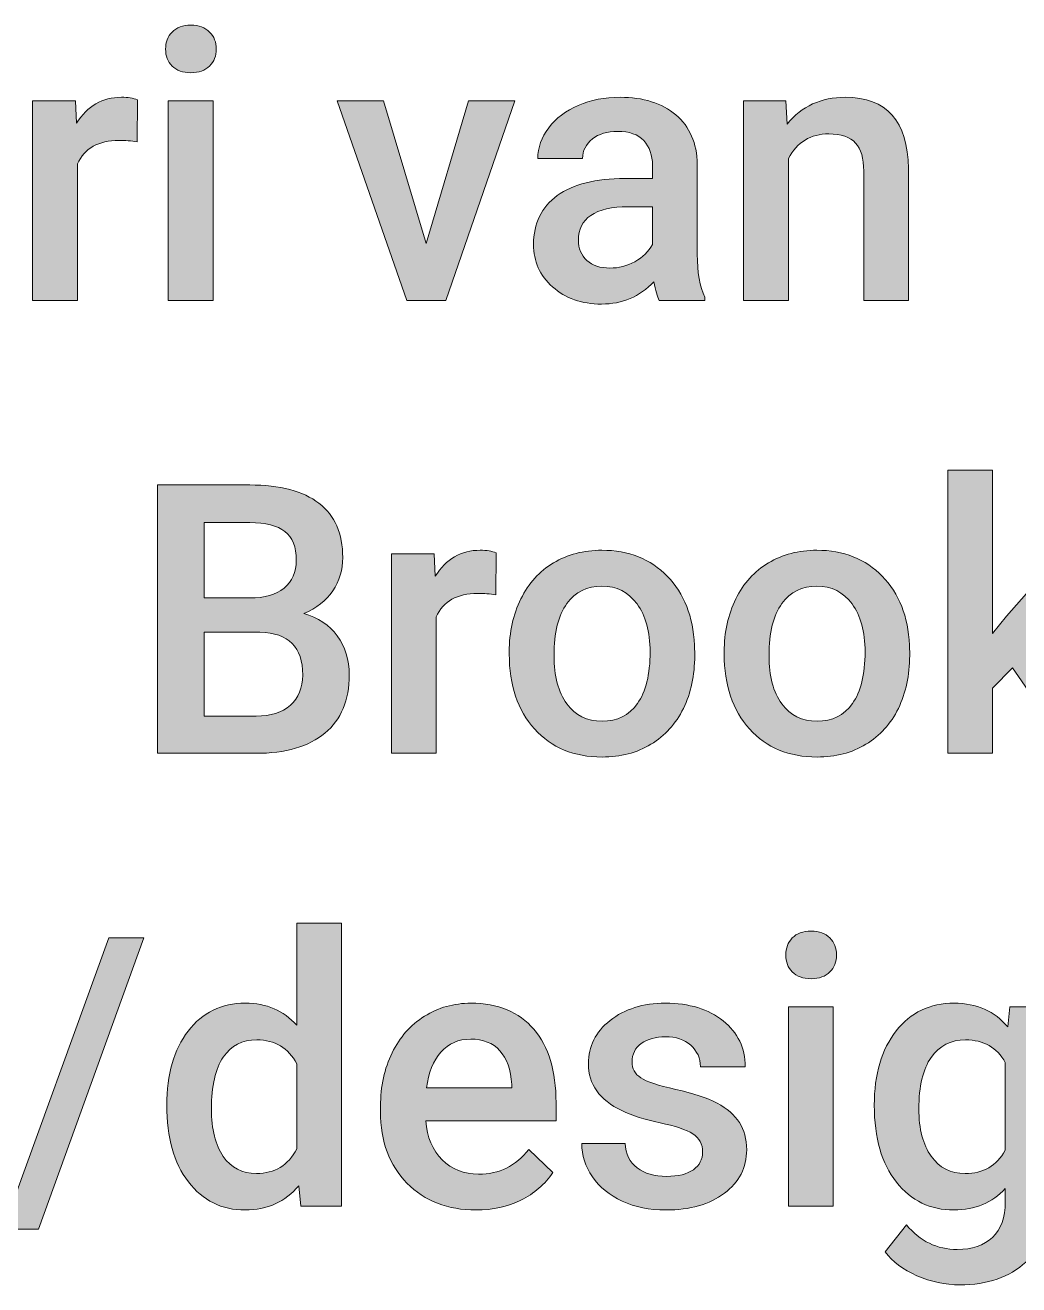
# Model space of a CAD drawing. Header units: millimetres. Extents: x -48 to 621, y -577 to -225.
# Drawn here: x 20.13 to 34.59, y -563.44 to -545.11 of the extents above; entities that cross this region are included whole.
import ezdxf

# ---------------------------------------------------------------- set-up
doc = ezdxf.new("R2010")
doc.units = ezdxf.units.MM
doc.header["$MEASUREMENT"] = 0
doc.layers.add('Layer 1', color=7, linetype='Continuous')

# ---------------------------------------------------------------- blocks, each defined once
blk = doc.blocks.new('block 188')
at = {"layer": 'Layer 1', "true_color": 0xffffff}
h = blk.add_hatch(color=7, dxfattribs=at)
h.dxf.hatch_style = 2
edge = h.paths.add_edge_path()
edge.add_spline(control_points=[(22.173, -545.454), (22.173, -545.354), (22.205, -545.271), (22.269, -545.205), (22.332, -545.139), (22.423, -545.106), (22.541, -545.106), (22.659, -545.106), (22.75, -545.139), (22.814, -545.205), (22.879, -545.271), (22.911, -545.354), (22.911, -545.454), (22.911, -545.553), (22.879, -545.635), (22.814, -545.7), (22.75, -545.765), (22.659, -545.798), (22.541, -545.798), (22.423, -545.798), (22.332, -545.765), (22.269, -545.7), (22.205, -545.635), (22.173, -545.553), (22.173, -545.454)], knot_values=[0, 0, 0, 0, 1, 1, 1, 2, 2, 2, 3, 3, 3, 4, 4, 4, 5, 5, 5, 6, 6, 6, 7, 7, 7, 8, 8, 8, 8], degree=3, periodic=1)
h.paths.add_polyline_path([(22.865, -549.111), (22.213, -549.111), (22.213, -546.208), (22.865, -546.208)])
h = blk.add_hatch(color=7, dxfattribs=at)
h.dxf.hatch_style = 2
edge = h.paths.add_edge_path()
edge.add_spline(control_points=[(21.76, -546.804), (21.674, -546.79), (21.586, -546.782), (21.495, -546.782), (21.196, -546.782), (20.995, -546.897), (20.891, -547.126), (20.891, -547.126), (20.891, -549.111), (20.891, -549.111), (20.891, -549.111), (20.239, -549.111), (20.239, -549.111), (20.239, -549.111), (20.239, -546.208), (20.239, -546.208), (20.239, -546.208), (20.861, -546.208), (20.861, -546.208), (20.861, -546.208), (20.878, -546.533), (20.878, -546.533), (21.035, -546.281), (21.253, -546.155), (21.532, -546.155), (21.625, -546.155), (21.702, -546.167), (21.763, -546.192), (21.763, -546.192), (21.76, -546.804), (21.76, -546.804)], knot_values=[0, 0, 0, 0, 1, 1, 1, 2, 2, 2, 3, 3, 3, 4, 4, 4, 5, 5, 5, 6, 6, 6, 7, 7, 7, 8, 8, 8, 9, 9, 9, 10, 10, 10, 10], degree=3, periodic=1)
h = blk.add_hatch(color=7, dxfattribs=at)
h.dxf.hatch_style = 2
edge = h.paths.add_edge_path()
edge.add_spline(control_points=[(29.355, -549.111), (29.327, -549.056), (29.301, -548.965), (29.28, -548.84), (29.072, -549.057), (28.819, -549.165), (28.518, -549.165), (28.227, -549.165), (27.989, -549.081), (27.805, -548.915), (27.62, -548.749), (27.528, -548.543), (27.528, -548.298), (27.528, -547.989), (27.643, -547.751), (27.873, -547.586), (28.103, -547.421), (28.431, -547.338), (28.859, -547.338), (28.859, -547.338), (29.259, -547.338), (29.259, -547.338), (29.259, -547.338), (29.259, -547.147), (29.259, -547.147), (29.259, -546.997), (29.216, -546.877), (29.132, -546.786), (29.048, -546.696), (28.921, -546.651), (28.749, -546.651), (28.6, -546.651), (28.479, -546.688), (28.384, -546.762), (28.289, -546.837), (28.242, -546.931), (28.242, -547.045), (28.242, -547.045), (27.59, -547.045), (27.59, -547.045), (27.59, -546.886), (27.643, -546.737), (27.748, -546.599), (27.854, -546.46), (27.997, -546.351), (28.179, -546.273), (28.36, -546.194), (28.563, -546.155), (28.786, -546.155), (29.126, -546.155), (29.397, -546.24), (29.599, -546.411), (29.801, -546.582), (29.905, -546.822), (29.91, -547.131), (29.91, -547.131), (29.91, -548.44), (29.91, -548.44), (29.91, -548.701), (29.947, -548.91), (30.02, -549.066), (30.02, -549.066), (30.02, -549.111), (30.02, -549.111), (30.02, -549.111), (29.355, -549.111), (29.355, -549.111)], knot_values=[0, 0, 0, 0, 1, 1, 1, 2, 2, 2, 3, 3, 3, 4, 4, 4, 5, 5, 5, 6, 6, 6, 7, 7, 7, 8, 8, 8, 9, 9, 9, 10, 10, 10, 11, 11, 11, 12, 12, 12, 13, 13, 13, 14, 14, 14, 15, 15, 15, 16, 16, 16, 17, 17, 17, 18, 18, 18, 19, 19, 19, 20, 20, 20, 21, 21, 21, 22, 22, 22, 22], degree=3, periodic=1)
edge = h.paths.add_edge_path()
edge.add_spline(control_points=[(28.639, -548.641), (28.768, -548.641), (28.889, -548.61), (29.002, -548.548), (29.116, -548.485), (29.201, -548.401), (29.259, -548.296), (29.259, -548.296), (29.259, -547.748), (29.259, -547.748), (29.259, -547.748), (28.907, -547.748), (28.907, -547.748), (28.666, -547.748), (28.484, -547.79), (28.362, -547.874), (28.241, -547.958), (28.18, -548.077), (28.18, -548.231), (28.18, -548.356), (28.222, -548.456), (28.305, -548.53), (28.388, -548.605), (28.499, -548.641), (28.639, -548.641)], knot_values=[0, 0, 0, 0, 1, 1, 1, 2, 2, 2, 3, 3, 3, 4, 4, 4, 5, 5, 5, 6, 6, 6, 7, 7, 7, 8, 8, 8, 8], degree=3, periodic=1)
h = blk.add_hatch(color=7, dxfattribs=at)
h.dxf.hatch_style = 2
edge = h.paths.add_edge_path()
edge.add_spline(control_points=[(31.198, -546.208), (31.198, -546.208), (31.217, -546.544), (31.217, -546.544), (31.432, -546.284), (31.713, -546.155), (32.062, -546.155), (32.666, -546.155), (32.974, -546.501), (32.985, -547.193), (32.985, -547.193), (32.985, -549.111), (32.985, -549.111), (32.985, -549.111), (32.333, -549.111), (32.333, -549.111), (32.333, -549.111), (32.333, -547.23), (32.333, -547.23), (32.333, -547.046), (32.293, -546.91), (32.214, -546.821), (32.134, -546.733), (32.004, -546.688), (31.823, -546.688), (31.56, -546.688), (31.364, -546.808), (31.236, -547.045), (31.236, -547.045), (31.236, -549.111), (31.236, -549.111), (31.236, -549.111), (30.584, -549.111), (30.584, -549.111), (30.584, -549.111), (30.584, -546.208), (30.584, -546.208), (30.584, -546.208), (31.198, -546.208), (31.198, -546.208)], knot_values=[0, 0, 0, 0, 1, 1, 1, 2, 2, 2, 3, 3, 3, 4, 4, 4, 5, 5, 5, 6, 6, 6, 7, 7, 7, 8, 8, 8, 9, 9, 9, 10, 10, 10, 11, 11, 11, 12, 12, 12, 13, 13, 13, 13], degree=3, periodic=1)
h = blk.add_hatch(color=7, dxfattribs=at)
h.dxf.hatch_style = 2
h.paths.add_polyline_path([(25.967, -548.285), (26.581, -546.208), (27.254, -546.208), (26.249, -549.111), (25.682, -549.111), (24.668, -546.208), (25.344, -546.208)])
h = blk.add_hatch(color=7, dxfattribs=at)
h.dxf.hatch_style = 2
h.paths.add_polyline_path([(34.495, -554.46), (34.205, -554.757), (34.205, -555.704), (33.554, -555.704), (33.554, -551.584), (34.205, -551.584), (34.205, -553.96), (34.409, -553.706), (35.211, -552.801), (35.995, -552.801), (34.916, -554.011), (36.11, -555.704), (35.356, -555.704)])
h = blk.add_hatch(color=7, dxfattribs=at)
h.dxf.hatch_style = 2
edge = h.paths.add_edge_path()
edge.add_spline(control_points=[(22.058, -555.704), (22.058, -555.704), (22.058, -551.798), (22.058, -551.798), (22.058, -551.798), (23.397, -551.798), (23.397, -551.798), (23.838, -551.798), (24.175, -551.887), (24.405, -552.064), (24.636, -552.241), (24.751, -552.505), (24.751, -552.855), (24.751, -553.034), (24.703, -553.195), (24.607, -553.338), (24.51, -553.481), (24.369, -553.592), (24.183, -553.671), (24.394, -553.728), (24.557, -553.836), (24.672, -553.994), (24.788, -554.152), (24.845, -554.342), (24.845, -554.564), (24.845, -554.931), (24.728, -555.212), (24.493, -555.409), (24.257, -555.606), (23.921, -555.704), (23.482, -555.704), (23.482, -555.704), (22.058, -555.704), (22.058, -555.704)], knot_values=[0, 0, 0, 0, 1, 1, 1, 2, 2, 2, 3, 3, 3, 4, 4, 4, 5, 5, 5, 6, 6, 6, 7, 7, 7, 8, 8, 8, 9, 9, 9, 10, 10, 10, 11, 11, 11, 11], degree=3, periodic=1)
edge = h.paths.add_edge_path()
edge.add_spline(control_points=[(22.737, -553.443), (22.737, -553.443), (23.402, -553.443), (23.402, -553.443), (23.613, -553.443), (23.778, -553.395), (23.897, -553.299), (24.016, -553.203), (24.075, -553.068), (24.075, -552.893), (24.075, -552.699), (24.02, -552.56), (23.91, -552.474), (23.8, -552.388), (23.629, -552.346), (23.397, -552.346), (23.397, -552.346), (22.737, -552.346), (22.737, -552.346), (22.737, -552.346), (22.737, -553.443), (22.737, -553.443)], knot_values=[0, 0, 0, 0, 1, 1, 1, 2, 2, 2, 3, 3, 3, 4, 4, 4, 5, 5, 5, 6, 6, 6, 7, 7, 7, 7], degree=3, periodic=1)
edge = h.paths.add_edge_path()
edge.add_spline(control_points=[(22.737, -553.942), (22.737, -553.942), (22.737, -555.162), (22.737, -555.162), (22.737, -555.162), (23.491, -555.162), (23.491, -555.162), (23.703, -555.162), (23.87, -555.11), (23.989, -555.004), (24.109, -554.898), (24.169, -554.752), (24.169, -554.564), (24.169, -554.158), (23.962, -553.951), (23.547, -553.942), (23.547, -553.942), (22.737, -553.942), (22.737, -553.942)], knot_values=[0, 0, 0, 0, 1, 1, 1, 2, 2, 2, 3, 3, 3, 4, 4, 4, 5, 5, 5, 6, 6, 6, 6], degree=3, periodic=1)
h = blk.add_hatch(color=7, dxfattribs=at)
h.dxf.hatch_style = 2
edge = h.paths.add_edge_path()
edge.add_spline(control_points=[(26.981, -553.397), (26.895, -553.383), (26.806, -553.376), (26.715, -553.376), (26.416, -553.376), (26.215, -553.49), (26.112, -553.719), (26.112, -553.719), (26.112, -555.704), (26.112, -555.704), (26.112, -555.704), (25.46, -555.704), (25.46, -555.704), (25.46, -555.704), (25.46, -552.801), (25.46, -552.801), (25.46, -552.801), (26.082, -552.801), (26.082, -552.801), (26.082, -552.801), (26.098, -553.126), (26.098, -553.126), (26.255, -552.874), (26.474, -552.748), (26.753, -552.748), (26.846, -552.748), (26.923, -552.76), (26.983, -552.786), (26.983, -552.786), (26.981, -553.397), (26.981, -553.397)], knot_values=[0, 0, 0, 0, 1, 1, 1, 2, 2, 2, 3, 3, 3, 4, 4, 4, 5, 5, 5, 6, 6, 6, 7, 7, 7, 8, 8, 8, 9, 9, 9, 10, 10, 10, 10], degree=3, periodic=1)
h = blk.add_hatch(color=7, dxfattribs=at)
h.dxf.hatch_style = 2
edge = h.paths.add_edge_path()
edge.add_spline(control_points=[(27.174, -554.226), (27.174, -553.942), (27.23, -553.685), (27.343, -553.457), (27.456, -553.229), (27.614, -553.054), (27.818, -552.932), (28.022, -552.809), (28.256, -552.748), (28.521, -552.748), (28.912, -552.748), (29.23, -552.874), (29.474, -553.126), (29.719, -553.378), (29.85, -553.713), (29.87, -554.129), (29.87, -554.129), (29.873, -554.282), (29.873, -554.282), (29.873, -554.568), (29.818, -554.824), (29.708, -555.05), (29.598, -555.275), (29.44, -555.449), (29.236, -555.573), (29.031, -555.696), (28.794, -555.758), (28.526, -555.758), (28.116, -555.758), (27.789, -555.622), (27.543, -555.349), (27.297, -555.076), (27.174, -554.712), (27.174, -554.258), (27.174, -554.258), (27.174, -554.226), (27.174, -554.226)], knot_values=[0, 0, 0, 0, 1, 1, 1, 2, 2, 2, 3, 3, 3, 4, 4, 4, 5, 5, 5, 6, 6, 6, 7, 7, 7, 8, 8, 8, 9, 9, 9, 10, 10, 10, 11, 11, 11, 12, 12, 12, 12], degree=3, periodic=1)
edge = h.paths.add_edge_path()
edge.add_spline(control_points=[(27.826, -554.282), (27.826, -554.581), (27.888, -554.815), (28.011, -554.984), (28.134, -555.153), (28.306, -555.237), (28.526, -555.237), (28.746, -555.237), (28.917, -555.152), (29.04, -554.98), (29.162, -554.808), (29.224, -554.557), (29.224, -554.226), (29.224, -553.933), (29.16, -553.7), (29.034, -553.529), (28.908, -553.357), (28.737, -553.271), (28.521, -553.271), (28.308, -553.271), (28.139, -553.355), (28.014, -553.525), (27.888, -553.694), (27.826, -553.946), (27.826, -554.282)], knot_values=[0, 0, 0, 0, 1, 1, 1, 2, 2, 2, 3, 3, 3, 4, 4, 4, 5, 5, 5, 6, 6, 6, 7, 7, 7, 8, 8, 8, 8], degree=3, periodic=1)
h = blk.add_hatch(color=7, dxfattribs=at)
h.dxf.hatch_style = 2
edge = h.paths.add_edge_path()
edge.add_spline(control_points=[(30.302, -554.226), (30.302, -553.942), (30.358, -553.685), (30.471, -553.457), (30.584, -553.229), (30.742, -553.054), (30.946, -552.932), (31.15, -552.809), (31.384, -552.748), (31.649, -552.748), (32.04, -552.748), (32.358, -552.874), (32.602, -553.126), (32.847, -553.378), (32.979, -553.713), (32.998, -554.129), (32.998, -554.129), (33.001, -554.282), (33.001, -554.282), (33.001, -554.568), (32.946, -554.824), (32.836, -555.05), (32.726, -555.275), (32.569, -555.449), (32.364, -555.573), (32.159, -555.696), (31.922, -555.758), (31.654, -555.758), (31.245, -555.758), (30.917, -555.622), (30.671, -555.349), (30.425, -555.076), (30.302, -554.712), (30.302, -554.258), (30.302, -554.258), (30.302, -554.226), (30.302, -554.226)], knot_values=[0, 0, 0, 0, 1, 1, 1, 2, 2, 2, 3, 3, 3, 4, 4, 4, 5, 5, 5, 6, 6, 6, 7, 7, 7, 8, 8, 8, 9, 9, 9, 10, 10, 10, 11, 11, 11, 12, 12, 12, 12], degree=3, periodic=1)
edge = h.paths.add_edge_path()
edge.add_spline(control_points=[(30.954, -554.282), (30.954, -554.581), (31.016, -554.815), (31.139, -554.984), (31.263, -555.153), (31.434, -555.237), (31.654, -555.237), (31.874, -555.237), (32.045, -555.152), (32.168, -554.98), (32.29, -554.808), (32.352, -554.557), (32.352, -554.226), (32.352, -553.933), (32.289, -553.7), (32.163, -553.529), (32.036, -553.357), (31.865, -553.271), (31.649, -553.271), (31.436, -553.271), (31.267, -553.355), (31.142, -553.525), (31.017, -553.694), (30.954, -553.946), (30.954, -554.282)], knot_values=[0, 0, 0, 0, 1, 1, 1, 2, 2, 2, 3, 3, 3, 4, 4, 4, 5, 5, 5, 6, 6, 6, 7, 7, 7, 8, 8, 8, 8], degree=3, periodic=1)
h = blk.add_hatch(color=7, dxfattribs=at)
h.dxf.hatch_style = 2
edge = h.paths.add_edge_path()
edge.add_spline(control_points=[(22.189, -560.824), (22.189, -560.377), (22.293, -560.018), (22.501, -559.747), (22.708, -559.476), (22.986, -559.341), (23.335, -559.341), (23.642, -559.341), (23.891, -559.448), (24.081, -559.663), (24.081, -559.663), (24.081, -558.176), (24.081, -558.176), (24.081, -558.176), (24.733, -558.176), (24.733, -558.176), (24.733, -558.176), (24.733, -562.297), (24.733, -562.297), (24.733, -562.297), (24.142, -562.297), (24.142, -562.297), (24.142, -562.297), (24.11, -561.997), (24.11, -561.997), (23.915, -562.233), (23.655, -562.351), (23.329, -562.351), (22.99, -562.351), (22.715, -562.214), (22.505, -561.94), (22.294, -561.667), (22.189, -561.295), (22.189, -560.824)], knot_values=[0, 0, 0, 0, 1, 1, 1, 2, 2, 2, 3, 3, 3, 4, 4, 4, 5, 5, 5, 6, 6, 6, 7, 7, 7, 8, 8, 8, 9, 9, 9, 10, 10, 10, 11, 11, 11, 11], degree=3, periodic=1)
edge = h.paths.add_edge_path()
edge.add_spline(control_points=[(22.841, -560.88), (22.841, -561.176), (22.898, -561.406), (23.012, -561.572), (23.125, -561.737), (23.287, -561.82), (23.496, -561.82), (23.762, -561.82), (23.957, -561.701), (24.081, -561.463), (24.081, -561.463), (24.081, -560.224), (24.081, -560.224), (23.961, -559.991), (23.768, -559.875), (23.501, -559.875), (23.29, -559.875), (23.127, -559.958), (23.013, -560.125), (22.899, -560.293), (22.841, -560.544), (22.841, -560.88)], knot_values=[0, 0, 0, 0, 1, 1, 1, 2, 2, 2, 3, 3, 3, 4, 4, 4, 5, 5, 5, 6, 6, 6, 7, 7, 7, 7], degree=3, periodic=1)
h = blk.add_hatch(color=7, dxfattribs=at)
h.dxf.hatch_style = 2
h.paths.add_polyline_path([(20.322, -562.632), (19.81, -562.632), (21.347, -558.391), (21.859, -558.391)])
h = blk.add_hatch(color=7, dxfattribs=at)
h.dxf.hatch_style = 2
edge = h.paths.add_edge_path()
edge.add_spline(control_points=[(31.198, -558.64), (31.198, -558.54), (31.23, -558.457), (31.293, -558.391), (31.357, -558.325), (31.448, -558.292), (31.566, -558.292), (31.684, -558.292), (31.775, -558.325), (31.839, -558.391), (31.904, -558.457), (31.936, -558.54), (31.936, -558.64), (31.936, -558.739), (31.904, -558.821), (31.839, -558.886), (31.775, -558.951), (31.684, -558.984), (31.566, -558.984), (31.448, -558.984), (31.357, -558.951), (31.293, -558.886), (31.23, -558.821), (31.198, -558.739), (31.198, -558.64)], knot_values=[0, 0, 0, 0, 1, 1, 1, 2, 2, 2, 3, 3, 3, 4, 4, 4, 5, 5, 5, 6, 6, 6, 7, 7, 7, 8, 8, 8, 8], degree=3, periodic=1)
h.paths.add_polyline_path([(31.89, -562.297), (31.238, -562.297), (31.238, -559.394), (31.89, -559.394)])
h = blk.add_hatch(color=7, dxfattribs=at)
h.dxf.hatch_style = 2
edge = h.paths.add_edge_path()
edge.add_spline(control_points=[(26.691, -562.351), (26.278, -562.351), (25.943, -562.221), (25.686, -561.961), (25.43, -561.7), (25.301, -561.354), (25.301, -560.921), (25.301, -560.921), (25.301, -560.841), (25.301, -560.841), (25.301, -560.551), (25.357, -560.292), (25.469, -560.064), (25.581, -559.836), (25.738, -559.658), (25.94, -559.531), (26.142, -559.404), (26.367, -559.341), (26.616, -559.341), (27.011, -559.341), (27.317, -559.467), (27.532, -559.719), (27.748, -559.971), (27.855, -560.328), (27.855, -560.79), (27.855, -560.79), (27.855, -561.052), (27.855, -561.052), (27.855, -561.052), (25.959, -561.052), (25.959, -561.052), (25.978, -561.292), (26.058, -561.482), (26.199, -561.621), (26.339, -561.761), (26.516, -561.83), (26.729, -561.83), (27.027, -561.83), (27.271, -561.71), (27.458, -561.468), (27.458, -561.468), (27.81, -561.803), (27.81, -561.803), (27.694, -561.977), (27.538, -562.111), (27.344, -562.207), (27.15, -562.303), (26.933, -562.351), (26.691, -562.351)], knot_values=[0, 0, 0, 0, 1, 1, 1, 2, 2, 2, 3, 3, 3, 4, 4, 4, 5, 5, 5, 6, 6, 6, 7, 7, 7, 8, 8, 8, 9, 9, 9, 10, 10, 10, 11, 11, 11, 12, 12, 12, 13, 13, 13, 14, 14, 14, 15, 15, 15, 16, 16, 16, 16], degree=3, periodic=1)
edge = h.paths.add_edge_path()
edge.add_spline(control_points=[(26.613, -559.864), (26.434, -559.864), (26.29, -559.927), (26.18, -560.052), (26.07, -560.177), (26, -560.351), (25.969, -560.575), (25.969, -560.575), (27.212, -560.575), (27.212, -560.575), (27.212, -560.575), (27.212, -560.526), (27.212, -560.526), (27.197, -560.308), (27.139, -560.143), (27.037, -560.032), (26.935, -559.92), (26.794, -559.864), (26.613, -559.864)], knot_values=[0, 0, 0, 0, 1, 1, 1, 2, 2, 2, 3, 3, 3, 4, 4, 4, 5, 5, 5, 6, 6, 6, 6], degree=3, periodic=1)
h = blk.add_hatch(color=7, dxfattribs=at)
h.dxf.hatch_style = 2
edge = h.paths.add_edge_path()
edge.add_spline(control_points=[(29.988, -561.509), (29.988, -561.392), (29.94, -561.304), (29.845, -561.243), (29.749, -561.182), (29.59, -561.128), (29.368, -561.082), (29.147, -561.035), (28.962, -560.976), (28.813, -560.905), (28.487, -560.748), (28.325, -560.519), (28.325, -560.221), (28.325, -559.97), (28.43, -559.761), (28.641, -559.593), (28.853, -559.425), (29.121, -559.341), (29.446, -559.341), (29.793, -559.341), (30.073, -559.427), (30.287, -559.598), (30.501, -559.77), (30.608, -559.993), (30.608, -560.266), (30.608, -560.266), (29.956, -560.266), (29.956, -560.266), (29.956, -560.141), (29.909, -560.037), (29.816, -559.954), (29.723, -559.871), (29.6, -559.829), (29.446, -559.829), (29.303, -559.829), (29.187, -559.862), (29.096, -559.928), (29.006, -559.994), (28.961, -560.083), (28.961, -560.194), (28.961, -560.294), (29.003, -560.372), (29.087, -560.427), (29.171, -560.483), (29.341, -560.539), (29.596, -560.595), (29.852, -560.651), (30.053, -560.718), (30.199, -560.796), (30.344, -560.874), (30.453, -560.967), (30.523, -561.077), (30.594, -561.186), (30.629, -561.318), (30.629, -561.473), (30.629, -561.735), (30.521, -561.946), (30.305, -562.108), (30.088, -562.27), (29.805, -562.351), (29.454, -562.351), (29.216, -562.351), (29.004, -562.308), (28.818, -562.222), (28.632, -562.136), (28.487, -562.018), (28.384, -561.868), (28.28, -561.718), (28.228, -561.556), (28.228, -561.382), (28.228, -561.382), (28.861, -561.382), (28.861, -561.382), (28.87, -561.536), (28.928, -561.655), (29.036, -561.738), (29.143, -561.821), (29.285, -561.862), (29.462, -561.862), (29.634, -561.862), (29.765, -561.83), (29.854, -561.765), (29.943, -561.699), (29.988, -561.614), (29.988, -561.509)], knot_values=[0, 0, 0, 0, 1, 1, 1, 2, 2, 2, 3, 3, 3, 4, 4, 4, 5, 5, 5, 6, 6, 6, 7, 7, 7, 8, 8, 8, 9, 9, 9, 10, 10, 10, 11, 11, 11, 12, 12, 12, 13, 13, 13, 14, 14, 14, 15, 15, 15, 16, 16, 16, 17, 17, 17, 18, 18, 18, 19, 19, 19, 20, 20, 20, 21, 21, 21, 22, 22, 22, 23, 23, 23, 24, 24, 24, 25, 25, 25, 26, 26, 26, 27, 27, 27, 28, 28, 28, 28], degree=3, periodic=1)
h = blk.add_hatch(color=7, dxfattribs=at)
h.dxf.hatch_style = 2
edge = h.paths.add_edge_path()
edge.add_spline(control_points=[(32.486, -560.824), (32.486, -560.374), (32.592, -560.014), (32.804, -559.745), (33.016, -559.475), (33.297, -559.341), (33.648, -559.341), (33.978, -559.341), (34.239, -559.456), (34.428, -559.687), (34.428, -559.687), (34.458, -559.394), (34.458, -559.394), (34.458, -559.394), (35.045, -559.394), (35.045, -559.394), (35.045, -559.394), (35.045, -562.209), (35.045, -562.209), (35.045, -562.59), (34.927, -562.89), (34.69, -563.11), (34.453, -563.33), (34.133, -563.44), (33.731, -563.44), (33.518, -563.44), (33.31, -563.396), (33.107, -563.307), (32.904, -563.219), (32.75, -563.103), (32.644, -562.96), (32.644, -562.96), (32.953, -562.568), (32.953, -562.568), (33.153, -562.806), (33.4, -562.925), (33.693, -562.925), (33.91, -562.925), (34.08, -562.866), (34.205, -562.749), (34.331, -562.632), (34.393, -562.46), (34.393, -562.233), (34.393, -562.233), (34.393, -562.037), (34.393, -562.037), (34.205, -562.246), (33.955, -562.351), (33.642, -562.351), (33.302, -562.351), (33.025, -562.216), (32.809, -561.946), (32.594, -561.676), (32.486, -561.302), (32.486, -560.824)], knot_values=[0, 0, 0, 0, 1, 1, 1, 2, 2, 2, 3, 3, 3, 4, 4, 4, 5, 5, 5, 6, 6, 6, 7, 7, 7, 8, 8, 8, 9, 9, 9, 10, 10, 10, 11, 11, 11, 12, 12, 12, 13, 13, 13, 14, 14, 14, 15, 15, 15, 16, 16, 16, 17, 17, 17, 18, 18, 18, 18], degree=3, periodic=1)
edge = h.paths.add_edge_path()
edge.add_spline(control_points=[(33.135, -560.88), (33.135, -561.172), (33.195, -561.401), (33.314, -561.569), (33.432, -561.736), (33.597, -561.82), (33.808, -561.82), (34.071, -561.82), (34.266, -561.707), (34.393, -561.482), (34.393, -561.482), (34.393, -560.205), (34.393, -560.205), (34.27, -559.984), (34.077, -559.875), (33.814, -559.875), (33.599, -559.875), (33.432, -559.96), (33.314, -560.129), (33.195, -560.299), (33.135, -560.55), (33.135, -560.88)], knot_values=[0, 0, 0, 0, 1, 1, 1, 2, 2, 2, 3, 3, 3, 4, 4, 4, 5, 5, 5, 6, 6, 6, 7, 7, 7, 7], degree=3, periodic=1)
at = {"layer": 'Layer 1', "lineweight": 0}
for points in [[(22.865, -549.111), (22.213, -549.111), (22.213, -546.208), (22.865, -546.208), (22.865, -549.111)], [(25.967, -548.285), (26.581, -546.208), (27.254, -546.208), (26.249, -549.111), (25.682, -549.111), (24.668, -546.208), (25.344, -546.208), (25.967, -548.285)], [(34.495, -554.46), (34.205, -554.757), (34.205, -555.704), (33.554, -555.704), (33.554, -551.584), (34.205, -551.584), (34.205, -553.96), (34.409, -553.706), (35.211, -552.801), (35.995, -552.801), (34.916, -554.011), (36.11, -555.704), (35.356, -555.704), (34.495, -554.46)], [(20.322, -562.632), (19.81, -562.632), (21.347, -558.391), (21.859, -558.391), (20.322, -562.632)], [(31.89, -562.297), (31.238, -562.297), (31.238, -559.394), (31.89, -559.394), (31.89, -562.297)]]:
    blk.add_lwpolyline(points, dxfattribs=at)
for points, knots in [([(22.173, -545.454), (22.173, -545.354), (22.205, -545.271), (22.269, -545.205), (22.332, -545.139), (22.423, -545.106), (22.541, -545.106), (22.659, -545.106), (22.75, -545.139), (22.814, -545.205), (22.879, -545.271), (22.911, -545.354), (22.911, -545.454), (22.911, -545.553), (22.879, -545.635), (22.814, -545.7), (22.75, -545.765), (22.659, -545.798), (22.541, -545.798), (22.423, -545.798), (22.332, -545.765), (22.269, -545.7), (22.205, -545.635), (22.173, -545.553), (22.173, -545.454)], [0, 0, 0, 0, 1, 1, 1, 2, 2, 2, 3, 3, 3, 4, 4, 4, 5, 5, 5, 6, 6, 6, 7, 7, 7, 8, 8, 8, 8]), ([(21.76, -546.804), (21.674, -546.79), (21.586, -546.782), (21.495, -546.782), (21.196, -546.782), (20.995, -546.897), (20.891, -547.126), (20.891, -547.126), (20.891, -549.111), (20.891, -549.111), (20.891, -549.111), (20.239, -549.111), (20.239, -549.111), (20.239, -549.111), (20.239, -546.208), (20.239, -546.208), (20.239, -546.208), (20.861, -546.208), (20.861, -546.208), (20.861, -546.208), (20.878, -546.533), (20.878, -546.533), (21.035, -546.281), (21.253, -546.155), (21.532, -546.155), (21.625, -546.155), (21.702, -546.167), (21.763, -546.192), (21.763, -546.192), (21.76, -546.804), (21.76, -546.804)], [0, 0, 0, 0, 1, 1, 1, 2, 2, 2, 3, 3, 3, 4, 4, 4, 5, 5, 5, 6, 6, 6, 7, 7, 7, 8, 8, 8, 9, 9, 9, 10, 10, 10, 10]), ([(29.355, -549.111), (29.327, -549.056), (29.301, -548.965), (29.28, -548.84), (29.072, -549.057), (28.819, -549.165), (28.518, -549.165), (28.227, -549.165), (27.989, -549.081), (27.805, -548.915), (27.62, -548.749), (27.528, -548.543), (27.528, -548.298), (27.528, -547.989), (27.643, -547.751), (27.873, -547.586), (28.103, -547.421), (28.431, -547.338), (28.859, -547.338), (28.859, -547.338), (29.259, -547.338), (29.259, -547.338), (29.259, -547.338), (29.259, -547.147), (29.259, -547.147), (29.259, -546.997), (29.216, -546.877), (29.132, -546.786), (29.048, -546.696), (28.921, -546.651), (28.749, -546.651), (28.6, -546.651), (28.479, -546.688), (28.384, -546.762), (28.289, -546.837), (28.242, -546.931), (28.242, -547.045), (28.242, -547.045), (27.59, -547.045), (27.59, -547.045), (27.59, -546.886), (27.643, -546.737), (27.748, -546.599), (27.854, -546.46), (27.997, -546.351), (28.179, -546.273), (28.36, -546.194), (28.563, -546.155), (28.786, -546.155), (29.126, -546.155), (29.397, -546.24), (29.599, -546.411), (29.801, -546.582), (29.905, -546.822), (29.91, -547.131), (29.91, -547.131), (29.91, -548.44), (29.91, -548.44), (29.91, -548.701), (29.947, -548.91), (30.02, -549.066), (30.02, -549.066), (30.02, -549.111), (30.02, -549.111), (30.02, -549.111), (29.355, -549.111), (29.355, -549.111)], [0, 0, 0, 0, 1, 1, 1, 2, 2, 2, 3, 3, 3, 4, 4, 4, 5, 5, 5, 6, 6, 6, 7, 7, 7, 8, 8, 8, 9, 9, 9, 10, 10, 10, 11, 11, 11, 12, 12, 12, 13, 13, 13, 14, 14, 14, 15, 15, 15, 16, 16, 16, 17, 17, 17, 18, 18, 18, 19, 19, 19, 20, 20, 20, 21, 21, 21, 22, 22, 22, 22]), ([(31.198, -546.208), (31.198, -546.208), (31.217, -546.544), (31.217, -546.544), (31.432, -546.284), (31.713, -546.155), (32.062, -546.155), (32.666, -546.155), (32.974, -546.501), (32.985, -547.193), (32.985, -547.193), (32.985, -549.111), (32.985, -549.111), (32.985, -549.111), (32.333, -549.111), (32.333, -549.111), (32.333, -549.111), (32.333, -547.23), (32.333, -547.23), (32.333, -547.046), (32.293, -546.91), (32.214, -546.821), (32.134, -546.733), (32.004, -546.688), (31.823, -546.688), (31.56, -546.688), (31.364, -546.808), (31.236, -547.045), (31.236, -547.045), (31.236, -549.111), (31.236, -549.111), (31.236, -549.111), (30.584, -549.111), (30.584, -549.111), (30.584, -549.111), (30.584, -546.208), (30.584, -546.208), (30.584, -546.208), (31.198, -546.208), (31.198, -546.208)], [0, 0, 0, 0, 1, 1, 1, 2, 2, 2, 3, 3, 3, 4, 4, 4, 5, 5, 5, 6, 6, 6, 7, 7, 7, 8, 8, 8, 9, 9, 9, 10, 10, 10, 11, 11, 11, 12, 12, 12, 13, 13, 13, 13]), ([(28.639, -548.641), (28.768, -548.641), (28.889, -548.61), (29.002, -548.548), (29.116, -548.485), (29.201, -548.401), (29.259, -548.296), (29.259, -548.296), (29.259, -547.748), (29.259, -547.748), (29.259, -547.748), (28.907, -547.748), (28.907, -547.748), (28.666, -547.748), (28.484, -547.79), (28.362, -547.874), (28.241, -547.958), (28.18, -548.077), (28.18, -548.231), (28.18, -548.356), (28.222, -548.456), (28.305, -548.53), (28.388, -548.605), (28.499, -548.641), (28.639, -548.641)], [0, 0, 0, 0, 1, 1, 1, 2, 2, 2, 3, 3, 3, 4, 4, 4, 5, 5, 5, 6, 6, 6, 7, 7, 7, 8, 8, 8, 8]), ([(22.058, -555.704), (22.058, -555.704), (22.058, -551.798), (22.058, -551.798), (22.058, -551.798), (23.397, -551.798), (23.397, -551.798), (23.838, -551.798), (24.175, -551.887), (24.405, -552.064), (24.636, -552.241), (24.751, -552.505), (24.751, -552.855), (24.751, -553.034), (24.703, -553.195), (24.607, -553.338), (24.51, -553.481), (24.369, -553.592), (24.183, -553.671), (24.394, -553.728), (24.557, -553.836), (24.672, -553.994), (24.788, -554.152), (24.845, -554.342), (24.845, -554.564), (24.845, -554.931), (24.728, -555.212), (24.493, -555.409), (24.257, -555.606), (23.921, -555.704), (23.482, -555.704), (23.482, -555.704), (22.058, -555.704), (22.058, -555.704)], [0, 0, 0, 0, 1, 1, 1, 2, 2, 2, 3, 3, 3, 4, 4, 4, 5, 5, 5, 6, 6, 6, 7, 7, 7, 8, 8, 8, 9, 9, 9, 10, 10, 10, 11, 11, 11, 11]), ([(22.737, -553.443), (22.737, -553.443), (23.402, -553.443), (23.402, -553.443), (23.613, -553.443), (23.778, -553.395), (23.897, -553.299), (24.016, -553.203), (24.075, -553.068), (24.075, -552.893), (24.075, -552.699), (24.02, -552.56), (23.91, -552.474), (23.8, -552.388), (23.629, -552.346), (23.397, -552.346), (23.397, -552.346), (22.737, -552.346), (22.737, -552.346), (22.737, -552.346), (22.737, -553.443), (22.737, -553.443)], [0, 0, 0, 0, 1, 1, 1, 2, 2, 2, 3, 3, 3, 4, 4, 4, 5, 5, 5, 6, 6, 6, 7, 7, 7, 7]), ([(26.981, -553.397), (26.895, -553.383), (26.806, -553.376), (26.715, -553.376), (26.416, -553.376), (26.215, -553.49), (26.112, -553.719), (26.112, -553.719), (26.112, -555.704), (26.112, -555.704), (26.112, -555.704), (25.46, -555.704), (25.46, -555.704), (25.46, -555.704), (25.46, -552.801), (25.46, -552.801), (25.46, -552.801), (26.082, -552.801), (26.082, -552.801), (26.082, -552.801), (26.098, -553.126), (26.098, -553.126), (26.255, -552.874), (26.474, -552.748), (26.753, -552.748), (26.846, -552.748), (26.923, -552.76), (26.983, -552.786), (26.983, -552.786), (26.981, -553.397), (26.981, -553.397)], [0, 0, 0, 0, 1, 1, 1, 2, 2, 2, 3, 3, 3, 4, 4, 4, 5, 5, 5, 6, 6, 6, 7, 7, 7, 8, 8, 8, 9, 9, 9, 10, 10, 10, 10]), ([(27.174, -554.226), (27.174, -553.942), (27.23, -553.685), (27.343, -553.457), (27.456, -553.229), (27.614, -553.054), (27.818, -552.932), (28.022, -552.809), (28.256, -552.748), (28.521, -552.748), (28.912, -552.748), (29.23, -552.874), (29.474, -553.126), (29.719, -553.378), (29.85, -553.713), (29.87, -554.129), (29.87, -554.129), (29.873, -554.282), (29.873, -554.282), (29.873, -554.568), (29.818, -554.824), (29.708, -555.05), (29.598, -555.275), (29.44, -555.449), (29.236, -555.573), (29.031, -555.696), (28.794, -555.758), (28.526, -555.758), (28.116, -555.758), (27.789, -555.622), (27.543, -555.349), (27.297, -555.076), (27.174, -554.712), (27.174, -554.258), (27.174, -554.258), (27.174, -554.226), (27.174, -554.226)], [0, 0, 0, 0, 1, 1, 1, 2, 2, 2, 3, 3, 3, 4, 4, 4, 5, 5, 5, 6, 6, 6, 7, 7, 7, 8, 8, 8, 9, 9, 9, 10, 10, 10, 11, 11, 11, 12, 12, 12, 12]), ([(30.302, -554.226), (30.302, -553.942), (30.358, -553.685), (30.471, -553.457), (30.584, -553.229), (30.742, -553.054), (30.946, -552.932), (31.15, -552.809), (31.384, -552.748), (31.649, -552.748), (32.04, -552.748), (32.358, -552.874), (32.602, -553.126), (32.847, -553.378), (32.979, -553.713), (32.998, -554.129), (32.998, -554.129), (33.001, -554.282), (33.001, -554.282), (33.001, -554.568), (32.946, -554.824), (32.836, -555.05), (32.726, -555.275), (32.569, -555.449), (32.364, -555.573), (32.159, -555.696), (31.922, -555.758), (31.654, -555.758), (31.245, -555.758), (30.917, -555.622), (30.671, -555.349), (30.425, -555.076), (30.302, -554.712), (30.302, -554.258), (30.302, -554.258), (30.302, -554.226), (30.302, -554.226)], [0, 0, 0, 0, 1, 1, 1, 2, 2, 2, 3, 3, 3, 4, 4, 4, 5, 5, 5, 6, 6, 6, 7, 7, 7, 8, 8, 8, 9, 9, 9, 10, 10, 10, 11, 11, 11, 12, 12, 12, 12]), ([(27.826, -554.282), (27.826, -554.581), (27.888, -554.815), (28.011, -554.984), (28.134, -555.153), (28.306, -555.237), (28.526, -555.237), (28.746, -555.237), (28.917, -555.152), (29.04, -554.98), (29.162, -554.808), (29.224, -554.557), (29.224, -554.226), (29.224, -553.933), (29.16, -553.7), (29.034, -553.529), (28.908, -553.357), (28.737, -553.271), (28.521, -553.271), (28.308, -553.271), (28.139, -553.355), (28.014, -553.525), (27.888, -553.694), (27.826, -553.946), (27.826, -554.282)], [0, 0, 0, 0, 1, 1, 1, 2, 2, 2, 3, 3, 3, 4, 4, 4, 5, 5, 5, 6, 6, 6, 7, 7, 7, 8, 8, 8, 8]), ([(30.954, -554.282), (30.954, -554.581), (31.016, -554.815), (31.139, -554.984), (31.263, -555.153), (31.434, -555.237), (31.654, -555.237), (31.874, -555.237), (32.045, -555.152), (32.168, -554.98), (32.29, -554.808), (32.352, -554.557), (32.352, -554.226), (32.352, -553.933), (32.289, -553.7), (32.163, -553.529), (32.036, -553.357), (31.865, -553.271), (31.649, -553.271), (31.436, -553.271), (31.267, -553.355), (31.142, -553.525), (31.017, -553.694), (30.954, -553.946), (30.954, -554.282)], [0, 0, 0, 0, 1, 1, 1, 2, 2, 2, 3, 3, 3, 4, 4, 4, 5, 5, 5, 6, 6, 6, 7, 7, 7, 8, 8, 8, 8]), ([(22.737, -553.942), (22.737, -553.942), (22.737, -555.162), (22.737, -555.162), (22.737, -555.162), (23.491, -555.162), (23.491, -555.162), (23.703, -555.162), (23.87, -555.11), (23.989, -555.004), (24.109, -554.898), (24.169, -554.752), (24.169, -554.564), (24.169, -554.158), (23.962, -553.951), (23.547, -553.942), (23.547, -553.942), (22.737, -553.942), (22.737, -553.942)], [0, 0, 0, 0, 1, 1, 1, 2, 2, 2, 3, 3, 3, 4, 4, 4, 5, 5, 5, 6, 6, 6, 6]), ([(22.189, -560.824), (22.189, -560.377), (22.293, -560.018), (22.501, -559.747), (22.708, -559.476), (22.986, -559.341), (23.335, -559.341), (23.642, -559.341), (23.891, -559.448), (24.081, -559.663), (24.081, -559.663), (24.081, -558.176), (24.081, -558.176), (24.081, -558.176), (24.733, -558.176), (24.733, -558.176), (24.733, -558.176), (24.733, -562.297), (24.733, -562.297), (24.733, -562.297), (24.142, -562.297), (24.142, -562.297), (24.142, -562.297), (24.11, -561.997), (24.11, -561.997), (23.915, -562.233), (23.655, -562.351), (23.329, -562.351), (22.99, -562.351), (22.715, -562.214), (22.505, -561.94), (22.294, -561.667), (22.189, -561.295), (22.189, -560.824)], [0, 0, 0, 0, 1, 1, 1, 2, 2, 2, 3, 3, 3, 4, 4, 4, 5, 5, 5, 6, 6, 6, 7, 7, 7, 8, 8, 8, 9, 9, 9, 10, 10, 10, 11, 11, 11, 11]), ([(31.198, -558.64), (31.198, -558.54), (31.23, -558.457), (31.293, -558.391), (31.357, -558.325), (31.448, -558.292), (31.566, -558.292), (31.684, -558.292), (31.775, -558.325), (31.839, -558.391), (31.904, -558.457), (31.936, -558.54), (31.936, -558.64), (31.936, -558.739), (31.904, -558.821), (31.839, -558.886), (31.775, -558.951), (31.684, -558.984), (31.566, -558.984), (31.448, -558.984), (31.357, -558.951), (31.293, -558.886), (31.23, -558.821), (31.198, -558.739), (31.198, -558.64)], [0, 0, 0, 0, 1, 1, 1, 2, 2, 2, 3, 3, 3, 4, 4, 4, 5, 5, 5, 6, 6, 6, 7, 7, 7, 8, 8, 8, 8]), ([(26.691, -562.351), (26.278, -562.351), (25.943, -562.221), (25.686, -561.961), (25.43, -561.7), (25.301, -561.354), (25.301, -560.921), (25.301, -560.921), (25.301, -560.841), (25.301, -560.841), (25.301, -560.551), (25.357, -560.292), (25.469, -560.064), (25.581, -559.836), (25.738, -559.658), (25.94, -559.531), (26.142, -559.404), (26.367, -559.341), (26.616, -559.341), (27.011, -559.341), (27.317, -559.467), (27.532, -559.719), (27.748, -559.971), (27.855, -560.328), (27.855, -560.79), (27.855, -560.79), (27.855, -561.052), (27.855, -561.052), (27.855, -561.052), (25.959, -561.052), (25.959, -561.052), (25.978, -561.292), (26.058, -561.482), (26.199, -561.621), (26.339, -561.761), (26.516, -561.83), (26.729, -561.83), (27.027, -561.83), (27.271, -561.71), (27.458, -561.468), (27.458, -561.468), (27.81, -561.803), (27.81, -561.803), (27.694, -561.977), (27.538, -562.111), (27.344, -562.207), (27.15, -562.303), (26.933, -562.351), (26.691, -562.351)], [0, 0, 0, 0, 1, 1, 1, 2, 2, 2, 3, 3, 3, 4, 4, 4, 5, 5, 5, 6, 6, 6, 7, 7, 7, 8, 8, 8, 9, 9, 9, 10, 10, 10, 11, 11, 11, 12, 12, 12, 13, 13, 13, 14, 14, 14, 15, 15, 15, 16, 16, 16, 16]), ([(29.988, -561.509), (29.988, -561.392), (29.94, -561.304), (29.845, -561.243), (29.749, -561.182), (29.59, -561.128), (29.368, -561.082), (29.147, -561.035), (28.962, -560.976), (28.813, -560.905), (28.487, -560.748), (28.325, -560.519), (28.325, -560.221), (28.325, -559.97), (28.43, -559.761), (28.641, -559.593), (28.853, -559.425), (29.121, -559.341), (29.446, -559.341), (29.793, -559.341), (30.073, -559.427), (30.287, -559.598), (30.501, -559.77), (30.608, -559.993), (30.608, -560.266), (30.608, -560.266), (29.956, -560.266), (29.956, -560.266), (29.956, -560.141), (29.909, -560.037), (29.816, -559.954), (29.723, -559.871), (29.6, -559.829), (29.446, -559.829), (29.303, -559.829), (29.187, -559.862), (29.096, -559.928), (29.006, -559.994), (28.961, -560.083), (28.961, -560.194), (28.961, -560.294), (29.003, -560.372), (29.087, -560.427), (29.171, -560.483), (29.341, -560.539), (29.596, -560.595), (29.852, -560.651), (30.053, -560.718), (30.199, -560.796), (30.344, -560.874), (30.453, -560.967), (30.523, -561.077), (30.594, -561.186), (30.629, -561.318), (30.629, -561.473), (30.629, -561.735), (30.521, -561.946), (30.305, -562.108), (30.088, -562.27), (29.805, -562.351), (29.454, -562.351), (29.216, -562.351), (29.004, -562.308), (28.818, -562.222), (28.632, -562.136), (28.487, -562.018), (28.384, -561.868), (28.28, -561.718), (28.228, -561.556), (28.228, -561.382), (28.228, -561.382), (28.861, -561.382), (28.861, -561.382), (28.87, -561.536), (28.928, -561.655), (29.036, -561.738), (29.143, -561.821), (29.285, -561.862), (29.462, -561.862), (29.634, -561.862), (29.765, -561.83), (29.854, -561.765), (29.943, -561.699), (29.988, -561.614), (29.988, -561.509)], [0, 0, 0, 0, 1, 1, 1, 2, 2, 2, 3, 3, 3, 4, 4, 4, 5, 5, 5, 6, 6, 6, 7, 7, 7, 8, 8, 8, 9, 9, 9, 10, 10, 10, 11, 11, 11, 12, 12, 12, 13, 13, 13, 14, 14, 14, 15, 15, 15, 16, 16, 16, 17, 17, 17, 18, 18, 18, 19, 19, 19, 20, 20, 20, 21, 21, 21, 22, 22, 22, 23, 23, 23, 24, 24, 24, 25, 25, 25, 26, 26, 26, 27, 27, 27, 28, 28, 28, 28]), ([(32.486, -560.824), (32.486, -560.374), (32.592, -560.014), (32.804, -559.745), (33.016, -559.475), (33.297, -559.341), (33.648, -559.341), (33.978, -559.341), (34.239, -559.456), (34.428, -559.687), (34.428, -559.687), (34.458, -559.394), (34.458, -559.394), (34.458, -559.394), (35.045, -559.394), (35.045, -559.394), (35.045, -559.394), (35.045, -562.209), (35.045, -562.209), (35.045, -562.59), (34.927, -562.89), (34.69, -563.11), (34.453, -563.33), (34.133, -563.44), (33.731, -563.44), (33.518, -563.44), (33.31, -563.396), (33.107, -563.307), (32.904, -563.219), (32.75, -563.103), (32.644, -562.96), (32.644, -562.96), (32.953, -562.568), (32.953, -562.568), (33.153, -562.806), (33.4, -562.925), (33.693, -562.925), (33.91, -562.925), (34.08, -562.866), (34.205, -562.749), (34.331, -562.632), (34.393, -562.46), (34.393, -562.233), (34.393, -562.233), (34.393, -562.037), (34.393, -562.037), (34.205, -562.246), (33.955, -562.351), (33.642, -562.351), (33.302, -562.351), (33.025, -562.216), (32.809, -561.946), (32.594, -561.676), (32.486, -561.302), (32.486, -560.824)], [0, 0, 0, 0, 1, 1, 1, 2, 2, 2, 3, 3, 3, 4, 4, 4, 5, 5, 5, 6, 6, 6, 7, 7, 7, 8, 8, 8, 9, 9, 9, 10, 10, 10, 11, 11, 11, 12, 12, 12, 13, 13, 13, 14, 14, 14, 15, 15, 15, 16, 16, 16, 17, 17, 17, 18, 18, 18, 18]), ([(22.841, -560.88), (22.841, -561.176), (22.898, -561.406), (23.012, -561.572), (23.125, -561.737), (23.287, -561.82), (23.496, -561.82), (23.762, -561.82), (23.957, -561.701), (24.081, -561.463), (24.081, -561.463), (24.081, -560.224), (24.081, -560.224), (23.961, -559.991), (23.768, -559.875), (23.501, -559.875), (23.29, -559.875), (23.127, -559.958), (23.013, -560.125), (22.899, -560.293), (22.841, -560.544), (22.841, -560.88)], [0, 0, 0, 0, 1, 1, 1, 2, 2, 2, 3, 3, 3, 4, 4, 4, 5, 5, 5, 6, 6, 6, 7, 7, 7, 7]), ([(26.613, -559.864), (26.434, -559.864), (26.29, -559.927), (26.18, -560.052), (26.07, -560.177), (26, -560.351), (25.969, -560.575), (25.969, -560.575), (27.212, -560.575), (27.212, -560.575), (27.212, -560.575), (27.212, -560.526), (27.212, -560.526), (27.197, -560.308), (27.139, -560.143), (27.037, -560.032), (26.935, -559.92), (26.794, -559.864), (26.613, -559.864)], [0, 0, 0, 0, 1, 1, 1, 2, 2, 2, 3, 3, 3, 4, 4, 4, 5, 5, 5, 6, 6, 6, 6]), ([(33.135, -560.88), (33.135, -561.172), (33.195, -561.401), (33.314, -561.569), (33.432, -561.736), (33.597, -561.82), (33.808, -561.82), (34.071, -561.82), (34.266, -561.707), (34.393, -561.482), (34.393, -561.482), (34.393, -560.205), (34.393, -560.205), (34.27, -559.984), (34.077, -559.875), (33.814, -559.875), (33.599, -559.875), (33.432, -559.96), (33.314, -560.129), (33.195, -560.299), (33.135, -560.55), (33.135, -560.88)], [0, 0, 0, 0, 1, 1, 1, 2, 2, 2, 3, 3, 3, 4, 4, 4, 5, 5, 5, 6, 6, 6, 7, 7, 7, 7])]:
    blk.add_open_spline(points, degree=3, knots=knots, dxfattribs=at)

msp = doc.modelspace()

# ---------------------------------------------------------------- block references
at = {"layer": 'Layer 1'}
msp.add_blockref('block 188', (0, 0), dxfattribs=at)

doc.saveas('drawing.dxf')
